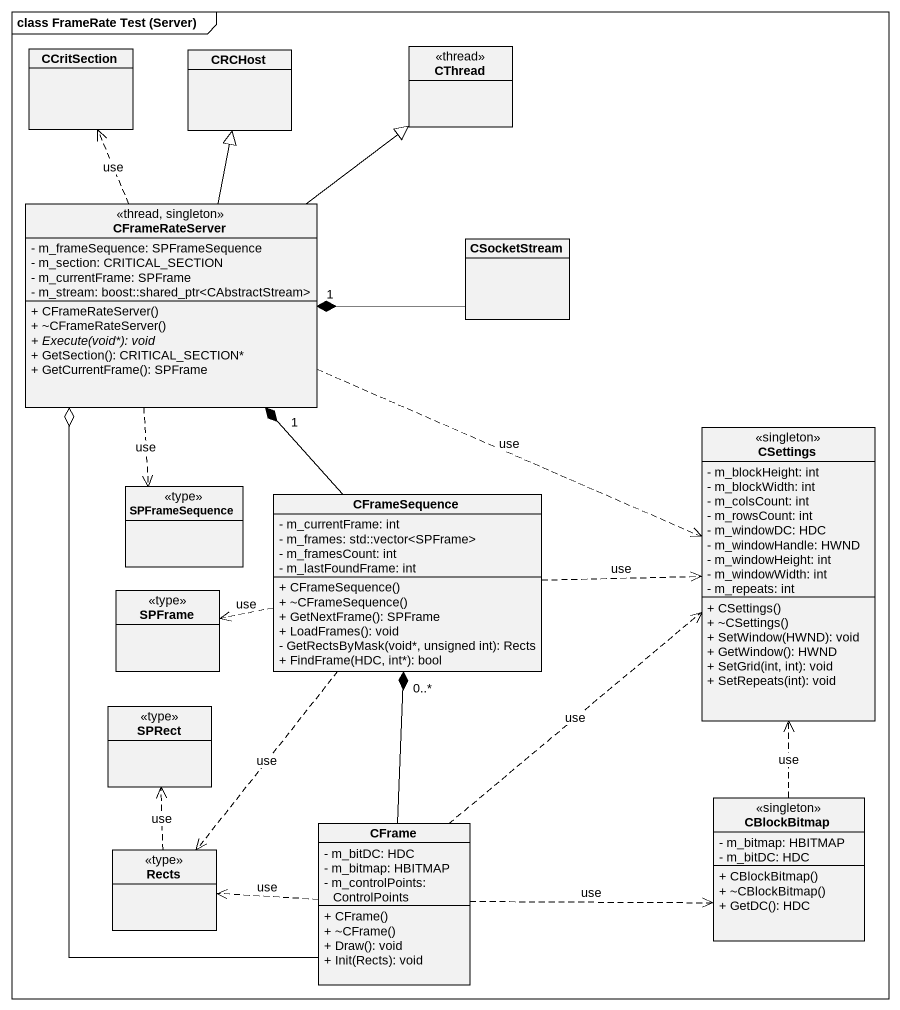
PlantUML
@startuml
mainframe class FrameRate Test (Server)
hide circle
hide empty members
skinparam classAttributeIconSize 0
class CCritSection
class CRCHost
class CThread <<thread>>
class CFrameRateServer <<thread, singleton>> {
  - m_frameSequence: SPFrameSequence
  - m_section: CRITICAL_SECTION
  - m_currentFrame: SPFrame
  - m_stream: boost::shared_ptr<CAbstractStream>
  + CFrameRateServer()
  + ~CFrameRateServer()
  {abstract} + Execute(void*): void
  + GetSection(): CRITICAL_SECTION*
  + GetCurrentFrame(): SPFrame
}
class CSocketStream
class CSettings <<singleton>> {
  - m_blockHeight: int
  - m_blockWidth: int
  - m_colsCount: int
  - m_rowsCount: int
  - m_windowDC: HDC
  - m_windowHandle: HWND
  - m_windowHeight: int
  - m_windowWidth: int
  - m_repeats: int
  + CSettings()
  + ~CSettings()
  + SetWindow(HWND): void
  + GetWindow(): HWND
  + SetGrid(int, int): void
  + SetRepeats(int): void
}
class SPFrameSequence <<type>>
class CFrameSequence {
  - m_currentFrame: int
  - m_frames: std::vector<SPFrame>
  - m_framesCount: int
  - m_lastFoundFrame: int
  + CFrameSequence()
  + ~CFrameSequence()
  + GetNextFrame(): SPFrame
  + LoadFrames(): void
  - GetRectsByMask(void*, unsigned int): Rects
  + FindFrame(HDC, int*): bool
}
class SPFrame <<type>>
class SPRect <<type>>
class CBlockBitmap <<singleton>> {
  - m_bitmap: HBITMAP
  - m_bitDC: HDC
  + CBlockBitmap()
  + ~CBlockBitmap()
  + GetDC(): HDC
}
class Rects <<type>>
class CFrame {
  - m_bitDC: HDC
  - m_bitmap: HBITMAP
  - m_controlPoints: ControlPoints
  + CFrame()
  + ~CFrame()
  + Draw(): void
  + Init(Rects): void
}
CFrameRateServer .up.> CCritSection : use
CFrameRateServer -up-|> CRCHost
CFrameRateServer -up-|> CThread
CFrameRateServer .right.> CSettings : use
CFrameRateServer ..> SPFrameSequence : use
CSocketStream -left-* "1" CFrameRateServer
CFrameSequence -up-* "1" CFrameRateServer
CFrameSequence .right.> CSettings : use
CFrameSequence .left.> SPFrame : use
CFrameSequence ..> Rects : use
CBlockBitmap .up.> CSettings : use
Rects .up.> SPRect : use
CFrame -up-o CFrameRateServer
CFrame .up.> CSettings : use
CFrame -up-* "0..*" CFrameSequence
CFrame .right.> CBlockBitmap : use
CFrame .left.> Rects : use
@enduml
